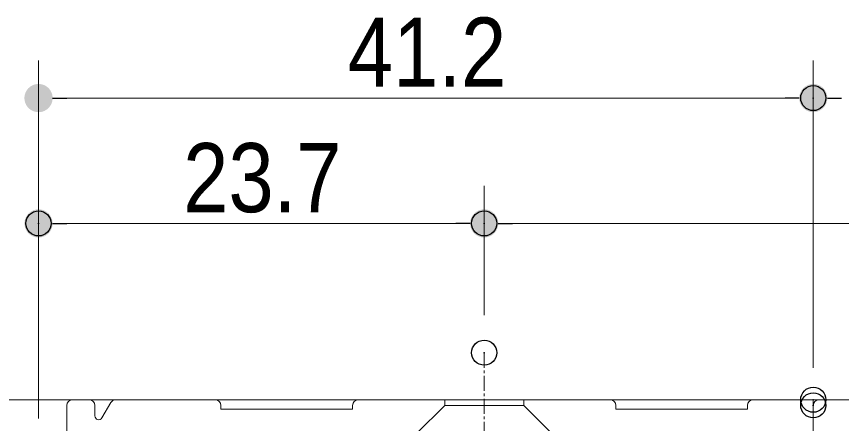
# Model space of a CAD drawing. Units: millimetres, scale not verified. Extents: x -4547 to 4547, y -2305 to 2305.
# Drawn here: x 297.7 to 626.8, y 685.1 to 847.4 of the extents above; entities that cross this region are included whole.
import ezdxf
from ezdxf.enums import TextEntityAlignment as Align

# ---------------------------------------------------------------- set-up
doc = ezdxf.new("R2010")
doc.units = ezdxf.units.MM
doc.header["$LTSCALE"] = 20
doc.header["$PDMODE"] = 32
doc.header["$PDSIZE"] = 10
doc.linetypes.add('USER4', pattern=[9.172222, 5.997222, -1.058333, 1.058333, -1.058333])
for name, color, linetype, lineweight in [('0-1_3一般', 7, 'Continuous', 15), ('0-2_2寸法-1', 7, 'Continuous', 15), ('0-3_0', 7, 'Continuous', 25), ('0-5_2寸法-2', 7, 'Continuous', 15)]:
    doc.layers.add(name, color=color, linetype=linetype, lineweight=lineweight)
doc.layers.add('0-4_Defpoints', color=7, linetype='Continuous')
doc.styles.add('ＭＳ Ｐゴシック', font='')
doc.styles.get('ＭＳ Ｐゴシック').set_extended_font_data('MS PGothic')

# ---------------------------------------------------------------- blocks, each defined once
blk = doc.blocks.new('グループ-42')
at = {"layer": '0-1_3一般', "linetype": 'USER4', "lineweight": 5}
blk.add_line((36497.6, 14694), (36497.6, -2820), dxfattribs=at)
blk = doc.blocks.new('グループ-46')
at = {"layer": '0-1_3一般', "lineweight": 5}
for p, q in [((39167.6, 14319), (39602.6, 14319)), ((39122.6, 14274), (39122.6, 9374.3))]:
    blk.add_line(p, q, dxfattribs=at)
blk.add_arc((39167.6, 14274), 45, 90, 180, dxfattribs=at)
blk = doc.blocks.new('グループ-47')
at = {"layer": '0-1_3一般', "lineweight": 5}
for p, q in [((33347.6, 14319), (33212.6, 14319)), ((33519, 14296.5), (33448.5, 14174.4)), ((34352.6, 14319), (33558, 14319)), ((37502.6, 14319), (35492.6, 14319)), ((36182.6, 14274), (36182.6, 14319)), ((39122.6, 14319), (38642.6, 14319)), ((39122.6, 8694), (39122.6, 14319)), ((33167.6, 14274), (33167.6, 13839)), ((33392.6, 14189.4), (33392.6, 14274)), ((34397.6, 14244), (34397.6, 14274)), ((35447.6, 14244), (34397.6, 14244)), ((35447.6, 14274), (35447.6, 14244)), ((35957.6, 14049), (36182.6, 14274)), ((37037.6, 14049), (36812.6, 14274)), ((37547.6, 14244), (37547.6, 14274)), ((38597.6, 14244), (37547.6, 14244)), ((38597.6, 14274), (38597.6, 14244))]:
    blk.add_line(p, q, dxfattribs=at)
blk.add_lwpolyline([(36182.6, 14274), (36812.6, 14274), (36812.6, 14319)], dxfattribs=at)
for centre, radius, start, end in [((33212.6, 14274), 45, 90, 180), ((33347.6, 14274), 45, 0, 90), ((33558, 14274), 45, 90, 150), ((34352.6, 14274), 45, 0, 90), ((35492.6, 14274), 45, 90, 180), ((37502.6, 14274), 45, 0, 90), ((38642.6, 14274), 45, 90, 180), ((33422.6, 14189.4), 30, 180, 330)]:
    blk.add_arc(centre, radius, start, end, dxfattribs=at)
blk = doc.blocks.new('グループ-55')
at = {"layer": '0-1_3一般', "lineweight": 5}
blk.add_lwpolyline([(54422.6, 14319), (39872.6, 14319), (29381.5, 14319)], dxfattribs=at)
blk = doc.blocks.new('グループ-57')
at = {"layer": '0-1_3一般'}
for name in ['グループ-42', 'グループ-55', 'グループ-47', 'グループ-46']:
    blk.add_blockref(name, (0, 0), dxfattribs=at)
blk = doc.blocks.new('_Dot')
at = {"layer": '0-3_0'}
blk.add_line((-10, 0), (-20, 0), dxfattribs=at)
for points in [[(0, 0), (-8.76, 4.82), (-8.09, 5.88)], [(0, 0), (-8.09, 5.88), (-7.29, 6.85)], [(0, 0), (-7.29, 6.85), (-6.37, 7.71)], [(0, 0), (-6.37, 7.71), (-5.36, 8.44)], [(0, 0), (-5.36, 8.44), (-4.26, 9.05)], [(0, 0), (-4.26, 9.05), (-3.09, 9.51)], [(0, 0), (-3.09, 9.51), (-1.87, 9.82)], [(0, 0), (-1.87, 9.82), (-0.63, 9.98)], [(0, 0), (-0.63, 9.98), (0.63, 9.98)], [(0, 0), (0.63, 9.98), (1.87, 9.82)], [(0, 0), (1.87, 9.82), (3.09, 9.51)], [(0, 0), (3.09, 9.51), (4.26, 9.05)], [(0, 0), (4.26, 9.05), (5.36, 8.44)], [(0, 0), (5.36, 8.44), (6.37, 7.71)], [(0, 0), (6.37, 7.71), (7.29, 6.85)], [(0, 0), (7.29, 6.85), (8.09, 5.88)], [(0, 0), (8.09, 5.88), (8.76, 4.82)], [(0, 0), (-10, 0), (-9.92, 1.25)], [(0, 0), (-9.92, -1.25), (-10, 0)], [(0, 0), (-9.92, 1.25), (-9.69, 2.49)], [(0, 0), (-9.69, -2.49), (-9.92, -1.25)], [(0, 0), (-9.69, 2.49), (-9.3, 3.68)], [(0, 0), (-9.3, -3.68), (-9.69, -2.49)], [(0, 0), (-9.3, 3.68), (-8.76, 4.82)], [(0, 0), (-8.76, -4.82), (-9.3, -3.68)], [(0, 0), (-8.09, -5.88), (-8.76, -4.82)], [(0, 0), (-7.29, -6.85), (-8.09, -5.88)], [(0, 0), (-6.37, -7.71), (-7.29, -6.85)], [(0, 0), (-5.36, -8.44), (-6.37, -7.71)], [(0, 0), (-4.26, -9.05), (-5.36, -8.44)], [(0, 0), (-3.09, -9.51), (-4.26, -9.05)], [(0, 0), (-1.87, -9.82), (-3.09, -9.51)], [(0, 0), (-0.63, -9.98), (-1.87, -9.82)], [(0, 0), (0.63, -9.98), (-0.63, -9.98)], [(0, 0), (8.76, 4.82), (9.3, 3.68)], [(0, 0), (9.3, 3.68), (9.69, 2.49)], [(0, 0), (9.69, 2.49), (9.92, 1.25)], [(0, 0), (9.92, 1.25), (10, 0)], [(0, 0), (1.87, -9.82), (0.63, -9.98)], [(0, 0), (3.09, -9.51), (1.87, -9.82)], [(0, 0), (4.26, -9.05), (3.09, -9.51)], [(0, 0), (5.36, -8.44), (4.26, -9.05)], [(0, 0), (6.37, -7.71), (5.36, -8.44)], [(0, 0), (7.29, -6.85), (6.37, -7.71)], [(0, 0), (8.09, -5.88), (7.29, -6.85)], [(0, 0), (8.76, -4.82), (8.09, -5.88)], [(0, 0), (9.3, -3.68), (8.76, -4.82)], [(0, 0), (9.69, -2.49), (9.3, -3.68)], [(0, 0), (9.92, -1.25), (9.69, -2.49)], [(0, 0), (10, 0), (9.92, -1.25)]]:
    blk.add_solid(points, dxfattribs=at)

msp = doc.modelspace()

# ---------------------------------------------------------------- linework, layer by layer
at = {"layer": '0-2_2寸法-1'}
for p, q in [((306.5, 779.87), (306.5, 829.87)), ((615.5, 707.31), (615.5, 829.87)), ((615.5, 709.56), (615.5, 829.87)), ((317.76, 814.87), (604.25, 814.87)), ((306.5, 687.04), (306.5, 779.87)), ((484.25, 728.31), (484.25, 779.87)), ((317.76, 764.87), (473, 764.87))]:
    msp.add_line(p, q, dxfattribs=at)
at = {"layer": '0-4_Defpoints'}
for p in [(615.5, 814.87), (306.5, 764.87), (484.25, 764.87), (484.25, 713.31), (615.5, 694.56), (615.5, 692.31)]:
    msp.add_point(p, dxfattribs=at)
at = {"layer": '0-5_2寸法-2'}
for p, q in [((484.25, 728.31), (484.25, 779.87)), ((495.51, 764.87), (735.5, 764.87))]:
    msp.add_line(p, q, dxfattribs=at)

# ---------------------------------------------------------------- block references
at = {"layer": '0-1_3一般', "xscale": 0.05, "yscale": 0.05}
msp.add_blockref('グループ-57', (-1340.62, -21.39), dxfattribs=at)
at = {"layer": '0-2_2寸法-1', "xscale": 0.5627563, "yscale": 0.5627563, "rotation": 180}
for p in [(306.5, 814.87), (615.5, 814.87), (306.5, 764.87)]:
    msp.add_blockref('_Dot', p, dxfattribs=at)
at = {"layer": '0-2_2寸法-1', "xscale": 0.5627563, "yscale": 0.5627563}
for p in [(615.5, 814.87), (484.25, 764.87)]:
    msp.add_blockref('_Dot', p, dxfattribs=at)
at = {"layer": '0-5_2寸法-2', "xscale": 0.5627563, "yscale": 0.5627563, "rotation": 180}
msp.add_blockref('_Dot', (484.25, 764.87), dxfattribs=at)

# ---------------------------------------------------------------- texts
at = {"layer": '0-2_2寸法-1', "style": 'ＭＳ Ｐゴシック', "width": 0.9}
for s, p in [('41.2', (429.89, 811.15)), ('23.7', (364.19, 761.08))]:
    msp.add_text(s, height=27.57, dxfattribs=at).set_placement(p, align=Align.BOTTOM_LEFT)

doc.saveas('drawing.dxf')
